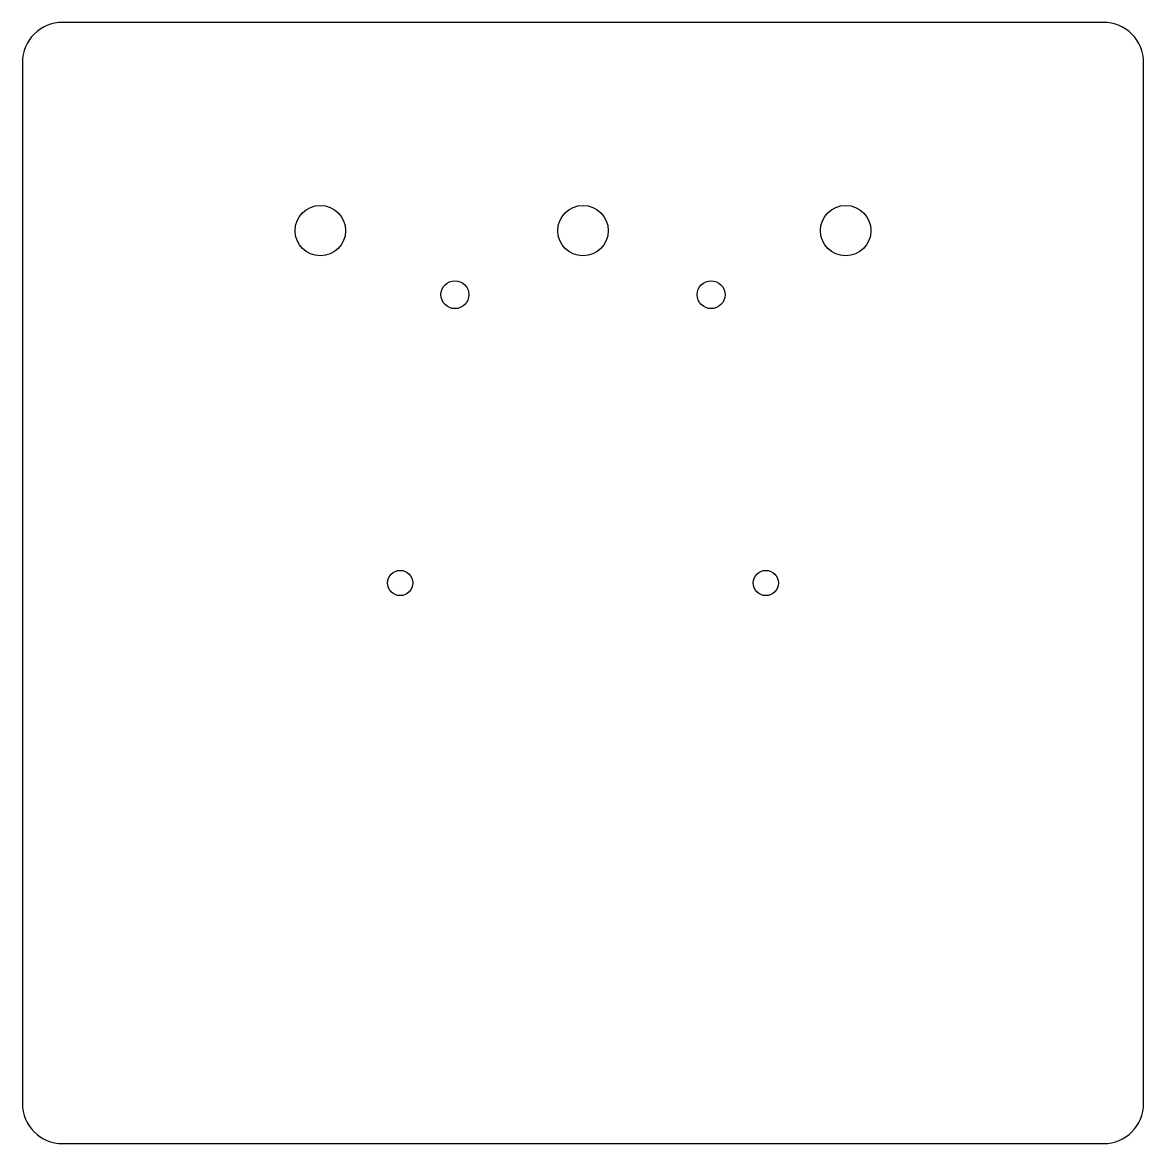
# Model space of a CAD drawing. Extents: x 8.15 to 11.65, y 7.66 to 11.16.
import ezdxf

# ---------------------------------------------------------------- set-up
doc = ezdxf.new("R2010")
doc.units = 0
doc.header["$LTSCALE"] = 0.605
doc.layers.get('0').update_dxf_attribs({"linetype": 'CONTINUOUS'})

msp = doc.modelspace()

# ---------------------------------------------------------------- linework, layer by layer
at = {"color": 0}
for p, q in [((11.528, 11.1604), (8.278, 11.1604)), ((8.153, 11.0354), (8.153, 7.7854)), ((11.653, 7.7854), (11.653, 11.0354)), ((8.278, 7.6604), (11.528, 7.6604))]:
    msp.add_line(p, q, dxfattribs=at)
for centre, radius in [((9.083, 10.5104), 0.0787), ((9.903, 10.5104), 0.0787), ((10.723, 10.5104), 0.0787), ((9.503, 10.3104), 0.0435), ((10.303, 10.3104), 0.0435), ((9.3321, 9.4104), 0.0394), ((10.4738, 9.4104), 0.0394)]:
    msp.add_circle(centre, radius, dxfattribs=at)
for centre, start, end in [((8.278, 11.0354), 90, 180), ((11.528, 11.0354), 0, 90), ((8.278, 7.7854), 180, 270), ((11.528, 7.7854), 270, 360)]:
    msp.add_arc(centre, 0.125, start, end, dxfattribs=at)

doc.saveas('drawing.dxf')
